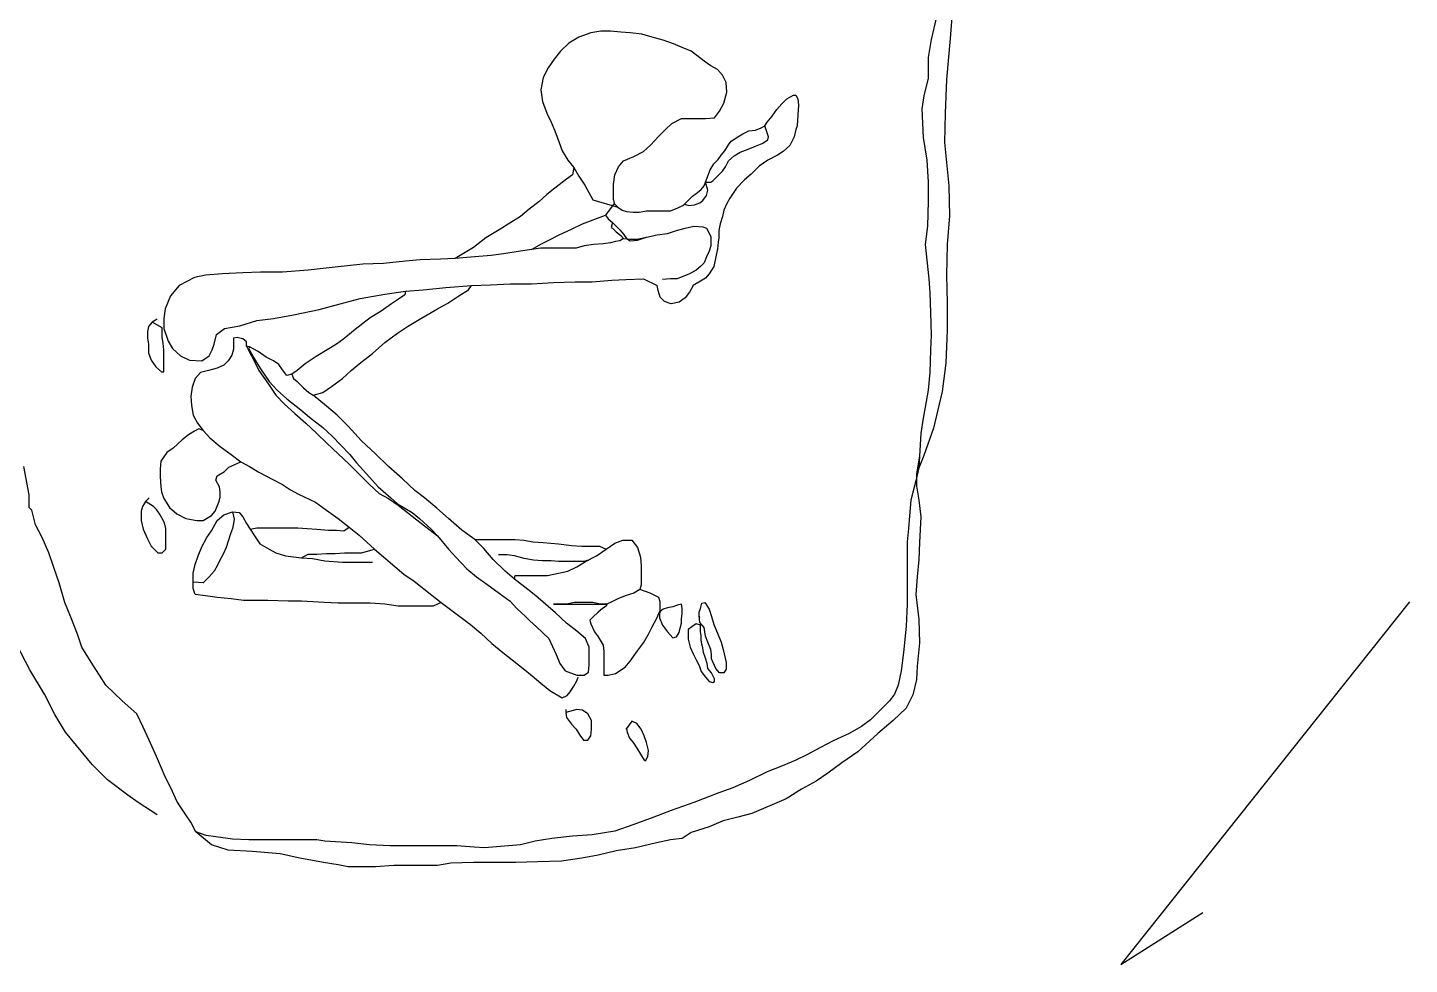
# Model space of a CAD drawing. Extents: x 2.8 to 13.4, y -1.3 to 13.9.
# Drawn here: x 6.49 to 13.39, y 4.15 to 8.83 of the extents above; entities that cross this region are included whole.
import ezdxf

# ---------------------------------------------------------------- set-up
doc = ezdxf.new("R2010")
doc.units = 0
doc.linetypes.add('HIDDEN', pattern=[0.375, 0.25, -0.125])
doc.layers.add('LAYER1', color=7, linetype='CONTINUOUS')

msp = doc.modelspace()

# ---------------------------------------------------------------- linework, layer by layer
at = {"layer": 'LAYER1', "color": 7, "linetype": 'HIDDEN'}
for points in [[(11.1089, 8.9252), (11.0979, 8.7752), (11.0796, 8.5703), (11.0723, 8.4021), (11.0686, 8.2558), (11.0906, 8.0399), (11.0943, 7.89), (11.0833, 7.7473), (11.0796, 7.5937), (11.0833, 7.4547), (11.0833, 7.3194), (11.076, 7.1548), (11.0577, 7.0121), (11.0138, 6.8292), (10.9662, 6.6939), (10.9297, 6.6024)], [(7.1365, 4.8979), (7.0414, 4.96), (6.9901, 4.9966), (6.8877, 5.0734), (6.8109, 5.1503), (6.6792, 5.3112), (6.6244, 5.399), (6.5732, 5.5014), (6.5, 5.6221), (6.4342, 5.7501)]]:
    msp.add_lwpolyline(points, dxfattribs=at)
at = {"layer": 'LAYER1', "color": 7, "linetype": 'CONTINUOUS'}
for points in [[(11.0284, 8.8776), (11.0028, 8.7715), (10.9882, 8.6801), (10.9882, 8.5777), (10.9662, 8.4899), (10.9553, 8.424), (10.9626, 8.2814), (10.9809, 8.168), (10.9882, 8.0582), (10.9882, 7.9631), (10.9845, 7.8388), (10.9735, 7.7473), (10.9918, 7.5754), (10.9955, 7.5059), (10.9992, 7.4071), (11.0028, 7.2937), (10.9992, 7.2206), (10.9955, 7.1072), (10.9882, 7.0194), (10.9735, 6.9353), (10.9626, 6.8804), (10.9516, 6.8036), (10.9443, 6.6902), (10.9297, 6.6024), (10.9297, 6.5402), (10.9406, 6.4707), (10.9516, 6.3866), (10.9443, 6.2586), (10.9406, 6.1744), (10.9333, 6.0867), (10.926, 5.9989), (10.9406, 5.8745), (10.9443, 5.7575), (10.9333, 5.6404), (10.9297, 5.5746), (10.9114, 5.4977), (10.8784, 5.4319), (10.8126, 5.3697), (10.7358, 5.3039), (10.637, 5.2124), (10.5566, 5.1576), (10.4871, 5.1064), (10.4285, 5.0661), (10.3554, 5.0259), (10.2786, 4.9783), (10.1066, 4.9052), (10.0371, 4.8869), (9.964, 4.8686), (9.8945, 4.8393), (9.803, 4.8101), (9.7591, 4.7808), (9.7006, 4.7735), (9.6311, 4.7589), (9.525, 4.7333), (9.4299, 4.7186), (9.3385, 4.6967), (9.258, 4.682), (9.1556, 4.6674), (9.0385, 4.6638), (8.9288, 4.6601), (8.8264, 4.6601), (8.7167, 4.6601), (8.6033, 4.6564), (8.5374, 4.6455), (8.424, 4.6455), (8.3179, 4.6455), (8.2265, 4.6382), (8.0912, 4.6382), (8.0399, 4.6491), (7.9668, 4.6601), (7.8497, 4.682), (7.751, 4.704), (7.612, 4.715), (7.4913, 4.7223), (7.4071, 4.7479), (7.3303, 4.8137)], [(7.3303, 4.8137), (7.3047, 4.8613), (7.2791, 4.8979), (7.2535, 4.9381), (7.2352, 4.9674), (7.206, 5.0295), (7.1767, 5.0881), (7.1584, 5.132), (7.1328, 5.1905), (7.0962, 5.271), (7.067, 5.3368), (7.034, 5.4026), (6.9609, 5.4685), (6.8804, 5.5453), (6.8475, 5.5965), (6.8146, 5.6477), (6.7597, 5.7355), (6.7378, 5.8013), (6.7048, 5.8855), (6.6756, 5.9586), (6.6463, 6.0574), (6.6207, 6.1342), (6.5951, 6.2074), (6.5622, 6.2842), (6.5293, 6.3464), (6.511, 6.4195), (6.4963, 6.4342), (6.4963, 6.4963), (6.4707, 6.639)], [(10.9443, 6.6902), (10.9406, 6.6317), (10.926, 6.5658), (10.9004, 6.4707), (10.8967, 6.4122), (10.8894, 6.3281), (10.8821, 6.2622), (10.8821, 6.1598), (10.8821, 6.0867), (10.8821, 6.0135), (10.8821, 5.9513), (10.8784, 5.8416), (10.8638, 5.7099), (10.8528, 5.6185), (10.8382, 5.5453), (10.8199, 5.5014), (10.7943, 5.4685), (10.7394, 5.4136), (10.6992, 5.3734), (10.6553, 5.3405), (10.5931, 5.3039), (10.5127, 5.2673), (10.4505, 5.2344), (10.381, 5.1978), (10.3261, 5.1722), (10.2603, 5.1429), (10.1834, 5.1137), (10.0957, 5.0698), (10.0115, 5.0332), (9.942, 5.0076), (9.8177, 4.96), (9.7043, 4.9198), (9.6165, 4.8869), (9.5177, 4.8503), (9.4226, 4.8174), (9.3092, 4.7991), (9.2105, 4.7918), (9.108, 4.7808), (9.0239, 4.7662), (8.9508, 4.7479), (8.7715, 4.7333), (8.7203, 4.7369), (8.6325, 4.7442), (8.5301, 4.7442), (8.4204, 4.7442), (8.2997, 4.7442), (8.1972, 4.7479), (8.1095, 4.7589), (7.9741, 4.7662), (7.9339, 4.7735), (7.8534, 4.7735), (7.7473, 4.7735), (7.6705, 4.7735), (7.5937, 4.7735), (7.5132, 4.7772), (7.4291, 4.7881), (7.3815, 4.7954), (7.3303, 4.8137)], [(13.3914, 5.9623), (11.9502, 4.1517)], [(11.9502, 4.1517), (12.3591, 4.4108)]]:
    msp.add_lwpolyline(points, dxfattribs=at)
at = {"layer": 'LAYER1', "color": 4, "linetype": 'CONTINUOUS'}
for points in [[(9.4153, 7.9705), (9.4153, 7.9778), (9.4153, 7.9997), (9.4153, 8.0473), (9.4226, 8.0948), (9.4409, 8.1351), (9.4665, 8.1643), (9.5177, 8.1863), (9.5653, 8.2119), (9.6019, 8.2448), (9.6384, 8.285), (9.675, 8.3216), (9.7079, 8.3509), (9.7555, 8.3765), (9.7957, 8.3765), (9.836, 8.3765), (9.8762, 8.3765), (9.9201, 8.3801), (9.9457, 8.413), (9.9676, 8.4533), (9.9823, 8.5082), (9.9786, 8.5557), (9.9603, 8.5923), (9.9347, 8.6215), (9.9018, 8.6398), (9.8689, 8.6618), (9.8323, 8.691), (9.803, 8.713), (9.7591, 8.7313), (9.7152, 8.7496), (9.664, 8.7679), (9.6092, 8.7825), (9.558, 8.7971), (9.4994, 8.8044), (9.4519, 8.8081), (9.4007, 8.8118), (9.3531, 8.8118), (9.3019, 8.8044), (9.2434, 8.7825), (9.1922, 8.7532), (9.1519, 8.713), (9.119, 8.6728), (9.0898, 8.6289), (9.0641, 8.5813), (9.0532, 8.5191), (9.0605, 8.4606), (9.0824, 8.4021), (9.1044, 8.3582), (9.1227, 8.3143), (9.1446, 8.2558), (9.1593, 8.2155), (9.1885, 8.168), (9.2178, 8.1314), (9.2434, 8.0875), (9.2726, 8.0436), (9.3129, 7.9705), (9.3129, 7.9705)], [(9.4153, 7.9705), (9.419, 7.9522), (9.4372, 7.9339), (9.4592, 7.9192), (9.4811, 7.9119), (9.5141, 7.9083), (9.5433, 7.9083), (9.5799, 7.9156), (9.6128, 7.9156), (9.6384, 7.9156), (9.6714, 7.9156), (9.7006, 7.9156), (9.7372, 7.9302), (9.7628, 7.9412), (9.7701, 7.9485), (9.7921, 7.9705), (9.8103, 7.9887), (9.836, 8.007), (9.8542, 8.0217), (9.8689, 8.0399), (9.8762, 8.0582), (9.8835, 8.0802), (9.8981, 8.1204), (9.9164, 8.1497), (9.9384, 8.1716), (9.953, 8.1936), (9.9713, 8.2155), (9.9896, 8.2448), (10.0042, 8.2631), (10.0371, 8.285), (10.0627, 8.2997), (10.092, 8.3143), (10.1249, 8.3179), (10.1542, 8.3289), (10.1725, 8.3399), (10.1834, 8.3582), (10.2091, 8.3874), (10.231, 8.4204), (10.2566, 8.4496), (10.2822, 8.4752), (10.3151, 8.4935), (10.3261, 8.4935), (10.3371, 8.4752), (10.3407, 8.4423), (10.3371, 8.3948), (10.3334, 8.3399), (10.3261, 8.3216), (10.3188, 8.285), (10.2968, 8.2411), (10.2639, 8.2119), (10.2347, 8.1936), (10.1871, 8.168), (10.1432, 8.1387), (10.103, 8.0985), (10.0701, 8.0692), (10.0298, 8.029), (9.9969, 7.9778), (9.9823, 7.9522), (9.9676, 7.9192), (9.9603, 7.8863), (9.9493, 7.8497), (9.942, 7.8168), (9.942, 7.7802), (9.9384, 7.7583), (9.9347, 7.7254), (9.9274, 7.6851), (9.9164, 7.6376), (9.8945, 7.601), (9.8762, 7.5791), (9.8506, 7.5644), (9.814, 7.5425), (9.7957, 7.5096), (9.7738, 7.4803), (9.7445, 7.4584), (9.7043, 7.451), (9.6714, 7.462), (9.6494, 7.484), (9.6384, 7.5169), (9.6348, 7.5425)], [(9.8762, 8.0582), (9.9018, 8.0582), (9.9128, 8.0656), (9.9347, 8.0875), (9.9603, 8.1131), (9.975, 8.1351), (9.9896, 8.1643), (10.0188, 8.1899), (10.0481, 8.2082), (10.0883, 8.2228), (10.1249, 8.2375), (10.1578, 8.2521), (10.1871, 8.2704), (10.1908, 8.285), (10.1725, 8.3399)], [(9.2178, 8.1314), (9.2105, 8.0948), (9.1812, 8.0729), (9.1227, 8.029), (9.0824, 7.9961), (9.0422, 7.9595), (8.9946, 7.9229), (8.9508, 7.8863), (8.9032, 7.8571), (8.8447, 7.8205), (8.7788, 7.7802), (8.7167, 7.7327), (8.6252, 7.6778)], [(9.7701, 7.9485), (9.7811, 7.9448), (9.7921, 7.9412), (9.8213, 7.9448), (9.8469, 7.9558), (9.8616, 7.9668), (9.8799, 7.9924), (9.8872, 8.018), (9.8762, 8.0582)], [(9.3129, 7.9705), (9.4372, 7.9339)], [(9.419, 7.9522), (9.3751, 7.8936), (9.3897, 7.8753), (9.4116, 7.8571), (9.4299, 7.8388), (9.4482, 7.8205), (9.4665, 7.7985), (9.4811, 7.7766), (9.4994, 7.7656), (9.536, 7.7693), (9.5799, 7.7839), (9.6348, 7.7949), (9.686, 7.8022), (9.7299, 7.8168), (9.7738, 7.8278), (9.8177, 7.8388), (9.8616, 7.8351), (9.8799, 7.8278), (9.9018, 7.7876), (9.9018, 7.74), (9.8945, 7.7144), (9.8799, 7.6851), (9.8689, 7.6559), (9.8506, 7.6376), (9.8286, 7.6193), (9.7957, 7.601), (9.7335, 7.5754), (9.7006, 7.5754), (9.6604, 7.5717), (9.6604, 7.5717)], [(9.0056, 7.7217), (9.0568, 7.751), (9.0934, 7.7693), (9.1446, 7.7949), (9.2068, 7.8241), (9.2617, 7.8497), (9.3751, 7.8936)], [(9.4116, 7.8571), (9.4043, 7.8315), (9.4116, 7.8278), (9.4299, 7.8095), (9.4519, 7.7912), (9.4665, 7.7766), (9.4994, 7.7729), (9.5324, 7.7729), (9.5799, 7.7839)], [(9.4665, 7.7766), (9.4482, 7.7656), (9.4263, 7.762), (9.4007, 7.7546), (9.3641, 7.751), (9.3165, 7.7473), (9.269, 7.74), (9.2288, 7.729), (9.1885, 7.729), (9.0824, 7.729), (9.0532, 7.729), (9.0056, 7.7217), (8.9508, 7.7144), (8.8666, 7.6998), (8.8044, 7.6925), (8.724, 7.6851), (8.6252, 7.6778), (8.5521, 7.6742), (8.4496, 7.6705), (8.3765, 7.6632), (8.2667, 7.6522), (8.1643, 7.6486), (8.0253, 7.6339), (7.89, 7.6193), (7.762, 7.6083), (7.6522, 7.6083), (7.5644, 7.6047), (7.462, 7.601), (7.3779, 7.5937), (7.323, 7.5827), (7.2462, 7.5425), (7.2023, 7.4913), (7.1767, 7.4254), (7.1694, 7.3779), (7.1694, 7.3267), (7.1913, 7.2645), (7.2133, 7.2279), (7.2535, 7.1913), (7.2974, 7.1694), (7.3596, 7.1657), (7.3962, 7.1913), (7.4108, 7.2206), (7.4218, 7.2499), (7.4327, 7.2974), (7.473, 7.3267), (7.5498, 7.3413), (7.6339, 7.3669), (7.7181, 7.3779), (7.8168, 7.3962), (7.9448, 7.4218), (8.0509, 7.451), (8.1497, 7.4766), (8.2741, 7.4986), (8.3765, 7.5132), (8.4643, 7.5205), (8.5777, 7.5315), (8.7057, 7.5425), (8.8008, 7.5461), (8.8995, 7.5498), (9.0056, 7.5498), (9.1154, 7.5571), (9.2251, 7.5608), (9.3092, 7.5608), (9.408, 7.5681), (9.4775, 7.5717), (9.5653, 7.5754), (9.6348, 7.5425)], [(8.3765, 7.5132), (8.3728, 7.4949), (8.3472, 7.4766), (8.307, 7.451), (8.2558, 7.4145), (8.2009, 7.3815), (8.1643, 7.3523), (8.1168, 7.3157), (8.0692, 7.2755), (8.0326, 7.2499), (7.9851, 7.2206), (7.9302, 7.1877), (7.8753, 7.1511), (7.8351, 7.1182), (7.8095, 7.0999), (7.8168, 7.0779), (7.8351, 7.0633), (7.868, 7.0304), (7.8936, 7.0084), (7.9156, 6.9938), (7.9631, 7.0084), (8.007, 7.0377), (8.0619, 7.0779), (8.1058, 7.1182), (8.146, 7.1511), (8.2119, 7.2023), (8.2741, 7.2572), (8.3362, 7.3047), (8.3874, 7.3376), (8.4533, 7.3779), (8.5374, 7.4254), (8.5886, 7.4547), (8.6435, 7.4913), (8.691, 7.5205), (8.7057, 7.5425)], [(7.1365, 7.3742), (7.1109, 7.3596), (7.0926, 7.3376), (7.0889, 7.312), (7.0889, 7.2791), (7.0926, 7.2499), (7.0926, 7.206), (7.1072, 7.1694), (7.1291, 7.1365), (7.1584, 7.1109), (7.1694, 7.1109), (7.1694, 7.1474), (7.1694, 7.184), (7.1694, 7.2206), (7.1657, 7.2535), (7.1621, 7.2828), (7.1621, 7.3084), (7.1621, 7.3303), (7.1109, 7.3596)], [(7.5827, 7.2389), (7.5827, 7.2608), (7.5644, 7.2755), (7.5352, 7.2828), (7.5169, 7.2791), (7.5169, 7.2535), (7.5169, 7.2243), (7.5096, 7.195), (7.4913, 7.1657), (7.4693, 7.1438), (7.4364, 7.1291), (7.3925, 7.1182), (7.3523, 7.1072), (7.3267, 7.0779), (7.312, 7.034), (7.3047, 6.9901), (7.3084, 6.9426), (7.3157, 6.895), (7.3376, 6.8548), (7.3669, 6.8182), (7.3998, 6.7817), (7.451, 6.7378), (7.5059, 6.6975), (7.5535, 6.6609), (7.5974, 6.639), (7.6449, 6.6097), (7.7144, 6.5732), (7.762, 6.5475), (7.8022, 6.5219), (7.8424, 6.5), (7.9266, 6.4598), (7.9814, 6.4195), (8.0399, 6.3793), (8.0948, 6.3354), (8.146, 6.2952), (8.2228, 6.2257), (8.3692, 6.1013), (8.3692, 6.1013), (8.4204, 6.0647), (8.5082, 5.9952), (8.5557, 5.9586), (8.6142, 5.9147), (8.702, 5.8489), (8.7532, 5.805), (8.8081, 5.7538), (8.863, 5.7099), (8.9105, 5.6733), (8.9654, 5.6294), (9.0093, 5.5928), (9.0532, 5.5563), (9.0971, 5.5197), (9.1593, 5.4831), (9.1849, 5.4941), (9.1995, 5.5124), (9.2178, 5.5416), (9.2324, 5.5672), (9.2397, 5.5855), (9.2397, 5.5855)], [(7.5974, 7.2352), (7.5827, 7.2389), (7.5974, 7.2096), (7.6193, 7.1694), (7.6449, 7.1182), (7.6925, 7.0487), (7.729, 6.9938), (7.7729, 6.9499), (7.8241, 6.9024), (7.879, 6.8548), (7.9339, 6.8036), (7.9851, 6.7524), (8.0399, 6.7012), (8.0948, 6.65), (8.1497, 6.5951), (8.1972, 6.5475), (8.2448, 6.5037), (8.2923, 6.4781), (8.3399, 6.4451), (8.4094, 6.3903), (8.4716, 6.3427), (8.5374, 6.2915)], [(7.8095, 7.0999), (7.7839, 7.0926), (7.762, 7.1218), (7.7437, 7.1474), (7.7181, 7.1657), (7.6815, 7.184), (7.6412, 7.2133), (7.5974, 7.2352), (7.5937, 7.2279), (7.6047, 7.206), (7.6266, 7.1694), (7.6522, 7.1255), (7.6961, 7.0633), (7.7363, 7.0194), (7.7839, 6.9755), (7.8534, 6.9206), (7.8973, 6.8841), (7.9631, 6.8329), (8.0107, 6.789), (8.0546, 6.7451), (8.0985, 6.6975), (8.1314, 6.6573), (8.1826, 6.6024), (8.2411, 6.5366), (8.3033, 6.4817), (8.3362, 6.4524), (8.4094, 6.4086), (8.446, 6.3793), (8.5045, 6.3244), (8.5374, 6.2915), (8.5923, 6.2257), (8.6289, 6.1854), (8.6837, 6.1269), (8.7313, 6.0867), (8.7825, 6.0501), (8.8447, 6.0062), (8.8995, 5.9659), (8.9325, 5.9294), (8.9764, 5.8891), (8.9983, 5.8672), (9.0312, 5.8379), (9.0934, 5.7794), (9.13, 5.6989), (9.1483, 5.655), (9.1739, 5.6185), (9.2324, 5.5965), (9.269, 5.5965), (9.2909, 5.6111), (9.2946, 5.6477), (9.2946, 5.688), (9.2946, 5.7355), (9.2763, 5.7794), (9.2324, 5.816), (9.1812, 5.8562), (9.1263, 5.9074), (9.0276, 5.9916), (8.9873, 6.0245), (8.9215, 6.0757), (8.8739, 6.1159), (8.8154, 6.1744), (8.7679, 6.2293), (8.724, 6.2732), (8.6581, 6.3208), (8.5923, 6.3793), (8.5338, 6.4305), (8.4716, 6.4817), (8.424, 6.5183), (8.3618, 6.5768), (8.2923, 6.639), (8.2265, 6.7012), (8.157, 6.767), (8.0912, 6.8402), (8.0363, 6.895), (7.9814, 6.9389), (7.9156, 6.9938)], [(7.3669, 6.8182), (7.345, 6.8255), (7.323, 6.8146), (7.2937, 6.7963), (7.2608, 6.7707), (7.2169, 6.7304), (7.184, 6.7085), (7.1548, 6.6646), (7.1511, 6.6244), (7.1511, 6.5878), (7.1548, 6.5366), (7.1584, 6.511), (7.1694, 6.4781), (7.1986, 6.4342), (7.2352, 6.4012), (7.2791, 6.3793), (7.334, 6.3683), (7.3669, 6.3683), (7.4071, 6.3939), (7.4254, 6.4159), (7.4437, 6.4598), (7.451, 6.4854), (7.451, 6.511), (7.4474, 6.5366), (7.4291, 6.5695), (7.4364, 6.5914), (7.473, 6.6134), (7.4949, 6.6353), (7.5535, 6.6609)], [(7.0962, 6.4817), (7.0779, 6.4634), (7.0633, 6.4378), (7.056, 6.4159), (7.056, 6.3683), (7.067, 6.3244), (7.0889, 6.2769), (7.1072, 6.2403), (7.1401, 6.2074), (7.1621, 6.2074), (7.1804, 6.2257), (7.1804, 6.2549), (7.1804, 6.2952), (7.1804, 6.3281), (7.173, 6.3573), (7.1621, 6.3793), (7.1474, 6.4012), (7.1328, 6.4232), (7.1182, 6.4378), (7.0779, 6.4634)], [(8.5557, 5.9586), (8.5155, 5.9403), (8.4826, 5.9403), (8.4313, 5.9403), (8.3911, 5.9403), (8.3399, 5.9403), (8.2741, 5.9513), (8.2009, 5.955), (8.1497, 5.955), (8.0985, 5.955), (8.0399, 5.955), (7.9705, 5.9586), (7.8571, 5.9659), (7.7912, 5.9659), (7.6888, 5.9696), (7.6376, 5.9696), (7.5681, 5.9696), (7.5059, 5.9769), (7.4364, 5.9842), (7.3779, 5.9916), (7.3267, 5.9989), (7.3157, 6.0281), (7.3157, 6.0611), (7.3157, 6.105), (7.3267, 6.1488), (7.3413, 6.1927), (7.3596, 6.2366), (7.3852, 6.2842), (7.4071, 6.3171), (7.4364, 6.3683), (7.4693, 6.3976), (7.5132, 6.4122), (7.5461, 6.4086), (7.5644, 6.3866), (7.5827, 6.3537), (7.601, 6.3244), (7.623, 6.2915), (7.6486, 6.2513), (7.6961, 6.2257), (7.729, 6.2074), (7.7766, 6.1927), (7.8571, 6.1818), (7.9119, 6.1781), (7.9741, 6.1671), (8.0619, 6.1598), (8.1131, 6.1598), (8.1607, 6.1598), (8.2119, 6.1598), (8.2119, 6.1598)], [(7.5132, 6.4122), (7.5205, 6.3756), (7.5169, 6.3537), (7.5132, 6.3281), (7.5022, 6.3025), (7.4913, 6.2659), (7.4803, 6.233), (7.4657, 6.2001), (7.4474, 6.1671), (7.4364, 6.1415), (7.4218, 6.1159), (7.3962, 6.0867), (7.3779, 6.0684), (7.3669, 6.0574), (7.3157, 6.0611)], [(7.601, 6.3244), (7.6339, 6.3317), (7.6705, 6.3317), (7.7107, 6.3317), (7.7583, 6.3317), (7.7949, 6.3317), (7.8388, 6.3317), (7.8863, 6.3281), (7.9339, 6.3244), (7.9924, 6.3208), (8.0326, 6.3208), (8.0692, 6.3171), (8.0948, 6.3354)], [(7.8571, 6.1818), (7.89, 6.2001), (7.9339, 6.2001), (7.9814, 6.2037), (8.0253, 6.2037), (8.0729, 6.2074), (8.1131, 6.2074), (8.157, 6.2074), (8.2228, 6.2257)], [(8.724, 6.2732), (8.7423, 6.2732), (8.7679, 6.2732), (8.8081, 6.2732), (8.8557, 6.2732), (8.9252, 6.2732), (8.969, 6.2696), (9.0129, 6.2622), (9.0641, 6.2586), (9.141, 6.2513), (9.2068, 6.2439), (9.258, 6.2403), (9.2983, 6.2403), (9.3458, 6.2403), (9.3787, 6.2257)], [(8.9215, 6.0757), (8.9252, 6.094), (8.9544, 6.094), (8.991, 6.094), (9.0422, 6.094), (9.0861, 6.094), (9.141, 6.105), (9.1885, 6.1159), (9.2324, 6.1379), (9.2763, 6.1635), (9.3312, 6.1927), (9.3787, 6.2257), (9.4226, 6.2549), (9.4629, 6.2696), (9.5068, 6.2696), (9.536, 6.233), (9.5506, 6.1854), (9.5543, 6.1415), (9.5543, 6.0867), (9.5543, 6.0464), (9.547, 6.0245), (9.5177, 6.0062), (9.4738, 5.9916), (9.4372, 5.9769), (9.408, 5.9623), (9.3824, 5.9513), (9.3495, 5.9513), (9.3129, 5.9586), (9.2653, 5.9586), (9.2214, 5.9586), (9.1812, 5.9513), (9.1154, 5.9513), (9.1154, 5.9513), (9.3824, 5.9513), (9.3787, 5.9403), (9.3604, 5.9294), (9.3385, 5.9111), (9.3129, 5.8855), (9.2983, 5.8708), (9.3019, 5.8526), (9.3202, 5.8123), (9.3385, 5.7867), (9.3641, 5.7465), (9.3677, 5.7136), (9.3677, 5.6806), (9.3677, 5.6441), (9.3677, 5.6111), (9.3677, 5.5965), (9.3897, 5.5965), (9.4263, 5.6038), (9.4738, 5.6367), (9.4994, 5.666), (9.536, 5.7172), (9.5653, 5.7575), (9.5909, 5.8013), (9.6092, 5.8379), (9.6311, 5.8782), (9.6494, 5.9184), (9.6494, 5.9623), (9.6421, 5.9842), (9.5982, 6.0062), (9.547, 6.0245)], [(9.2763, 6.1635), (9.2909, 6.1708), (9.2653, 6.1635), (9.1775, 6.1635), (9.141, 6.1635), (9.1044, 6.1671), (9.0605, 6.1671), (9.0166, 6.1708), (8.969, 6.1781), (8.9215, 6.1927), (8.8849, 6.1964), (8.841, 6.1964), (8.841, 6.1964)], [(9.664, 5.9257), (9.6494, 5.9147), (9.6457, 5.9038), (9.6457, 5.8818), (9.6604, 5.8452), (9.686, 5.8123), (9.7116, 5.7831), (9.7299, 5.7867), (9.7445, 5.8087), (9.7482, 5.8306), (9.7555, 5.8562), (9.7555, 5.8782), (9.7591, 5.9038), (9.7591, 5.9294), (9.7555, 5.9513), (9.7408, 5.9477), (9.7299, 5.944), (9.7116, 5.9367), (9.686, 5.933), (9.664, 5.9257)], [(9.8469, 5.8818), (9.8433, 5.8928), (9.8433, 5.9111), (9.8506, 5.9294), (9.8579, 5.955), (9.8725, 5.9586), (9.8945, 5.9257), (9.9055, 5.8891), (9.9164, 5.8489), (9.9347, 5.805), (9.953, 5.7611), (9.964, 5.7245), (9.9786, 5.6587), (9.9786, 5.6258), (9.9676, 5.6075), (9.9603, 5.6075), (9.9457, 5.6075), (9.9274, 5.6294), (9.9055, 5.677), (9.9055, 5.6989), (9.9018, 5.7245), (9.8872, 5.7611), (9.8762, 5.7904), (9.8725, 5.8123), (9.8689, 5.8343), (9.8469, 5.8599), (9.8433, 5.8928)], [(9.7884, 5.8233), (9.7884, 5.8013), (9.7884, 5.7757), (9.7994, 5.7355), (9.814, 5.7026), (9.8286, 5.6733), (9.8433, 5.6441), (9.8542, 5.6148), (9.8762, 5.5855), (9.8945, 5.5636), (9.9128, 5.5599), (9.9201, 5.5636), (9.9201, 5.5782), (9.9055, 5.6075), (9.8872, 5.6294), (9.8835, 5.655), (9.8762, 5.6806), (9.8652, 5.7099), (9.8616, 5.7319), (9.8579, 5.7501), (9.8542, 5.7721), (9.8542, 5.794), (9.8506, 5.8123), (9.8506, 5.8452), (9.8286, 5.8526), (9.8067, 5.8379), (9.7884, 5.8233)], [(9.1775, 5.4246), (9.1775, 5.41), (9.1812, 5.3844), (9.2068, 5.3514), (9.2288, 5.3258), (9.247, 5.2966), (9.2653, 5.271), (9.2873, 5.271), (9.3019, 5.2929), (9.3056, 5.3258), (9.3056, 5.3697), (9.2873, 5.4026), (9.2617, 5.4209), (9.2324, 5.4246), (9.1775, 5.41)], [(9.4775, 5.3258), (9.4811, 5.3295), (9.4848, 5.3112), (9.4958, 5.2819), (9.5141, 5.26), (9.5324, 5.2307), (9.5506, 5.2015), (9.5689, 5.1722), (9.5762, 5.1685), (9.5872, 5.1905), (9.5909, 5.2197), (9.5799, 5.26), (9.5689, 5.2929), (9.5543, 5.3258), (9.5324, 5.3551), (9.5068, 5.3661), (9.4811, 5.3295)]]:
    msp.add_lwpolyline(points, dxfattribs=at)

doc.saveas('drawing.dxf')
